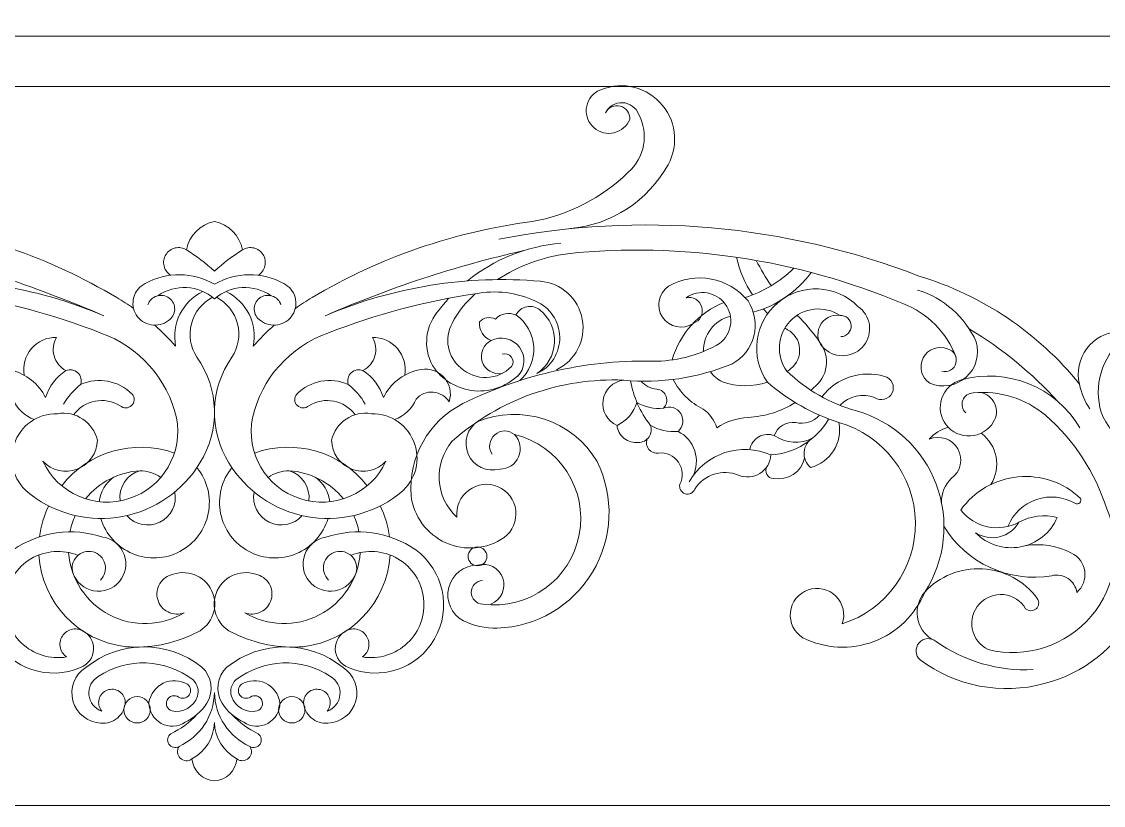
# Model space of a CAD drawing. Header units: millimetres. Extents: x 4332 to 4576, y 144 to 400.
# Drawn here: x 4472.4 to 4528.7, y 143.7 to 184.5 of the extents above; entities that cross this region are included whole.
import ezdxf

# ---------------------------------------------------------------- set-up
doc = ezdxf.new("R2010")
doc.units = ezdxf.units.MM
doc.header["$MEASUREMENT"] = 0
doc.layers.add('SITARA ALL', color=18, linetype='Continuous', true_color=0x000000)

msp = doc.modelspace()

# ---------------------------------------------------------------- linework, layer by layer
at = {"layer": 'SITARA ALL', "lineweight": 9}
for points, knots in [([(4331.736, 265.693), (4331.736, 265.693), (4575.736, 265.693), (4575.736, 265.693), (4575.736, 265.693), (4575.736, 143.693), (4575.736, 143.693), (4575.736, 143.693), (4331.736, 143.693), (4331.736, 143.693), (4331.736, 143.693), (4331.736, 265.693), (4331.736, 265.693)], [0, 0, 0, 0, 0.25, 0.25, 0.25, 0.5, 0.5, 0.5, 0.75, 0.75, 0.75, 1, 1, 1, 1]), ([(4503.177, 181.159), (4503.177, 181.159), (4336.328, 181.159), (4336.328, 181.159), (4336.328, 181.159), (4336.328, 157.431), (4336.328, 157.431), (4336.328, 157.431), (4333.736, 157.431), (4333.736, 157.431), (4333.736, 157.431), (4333.736, 183.785), (4333.736, 183.785), (4333.736, 183.785), (4533.713, 183.785), (4533.713, 183.785)], [0, 0, 0, 0, 0.166667, 0.166667, 0.166667, 0.333333, 0.333333, 0.333333, 0.5, 0.5, 0.5, 0.666667, 0.666667, 0.666667, 1, 1, 1, 1]), ([(4482.423, 181.159), (4482.423, 181.159), (4531.122, 181.159), (4531.122, 181.159), (4531.122, 181.159), (4531.122, 157.431), (4531.122, 157.431), (4531.122, 157.431), (4533.713, 157.431), (4533.713, 157.431), (4533.713, 157.431), (4533.713, 183.785), (4533.713, 183.785), (4533.713, 183.785), (4482.423, 183.785), (4482.423, 183.785)], [0, 0, 0, 0, 0.166667, 0.166667, 0.166667, 0.333333, 0.333333, 0.333333, 0.5, 0.5, 0.5, 0.666667, 0.666667, 0.666667, 1, 1, 1, 1]), ([(4478.208, 169.594), (4477.924, 169.793), (4477.632, 169.98), (4477.333, 170.154), (4473.823, 172.247), (4469.922, 173.595), (4465.869, 174.115), (4463.98, 174.448), (4462.235, 175.344), (4460.864, 176.684), (4460.001, 177.443), (4459.777, 178.697), (4460.321, 179.709), (4460.456, 180.057), (4460.784, 180.294), (4461.157, 180.312), (4461.53, 180.329), (4461.879, 180.125), (4462.045, 179.79), (4461.901, 180.074), (4461.578, 180.217), (4461.272, 180.132), (4460.966, 180.047), (4460.761, 179.759), (4460.783, 179.442), (4460.927, 179.091), (4461.231, 178.832), (4461.6, 178.744), (4461.97, 178.657), (4462.358, 178.752), (4462.644, 179.001), (4462.931, 179.25), (4463.08, 179.621), (4463.045, 179.998), (4463.01, 180.376), (4462.795, 180.714), (4462.468, 180.906), (4461.379, 181.443), (4460.068, 181.215), (4459.226, 180.34), (4458.383, 179.465), (4458.202, 178.147), (4458.78, 177.079), (4459.828, 175.202), (4461.725, 173.958), (4463.864, 173.747)], [0, 0, 0, 0, 0.0625, 0.0625, 0.0625, 0.125, 0.125, 0.125, 0.1875, 0.1875, 0.1875, 0.25, 0.25, 0.25, 0.3125, 0.3125, 0.3125, 0.375, 0.375, 0.375, 0.4375, 0.4375, 0.4375, 0.5, 0.5, 0.5, 0.5625, 0.5625, 0.5625, 0.625, 0.625, 0.625, 0.6875, 0.6875, 0.6875, 0.75, 0.75, 0.75, 0.8125, 0.8125, 0.8125, 0.875, 0.875, 0.875, 1, 1, 1, 1]), ([(4500.982, 173.747), (4503.121, 173.958), (4505.019, 175.202), (4506.066, 177.079), (4506.643, 178.147), (4506.464, 179.466), (4505.621, 180.34), (4504.777, 181.214), (4503.467, 181.444), (4502.378, 180.906), (4502.051, 180.714), (4501.836, 180.376), (4501.801, 179.998), (4501.766, 179.621), (4501.915, 179.249), (4502.202, 179.001), (4502.488, 178.752), (4502.877, 178.656), (4503.246, 178.744), (4503.615, 178.832), (4503.919, 179.091), (4504.063, 179.442), (4504.085, 179.759), (4503.881, 180.048), (4503.574, 180.132), (4503.268, 180.216), (4502.945, 180.074), (4502.801, 179.79), (4502.967, 180.125), (4503.316, 180.329), (4503.689, 180.312), (4504.063, 180.294), (4504.39, 180.057), (4504.525, 179.709), (4505.07, 178.698), (4504.844, 177.443), (4503.983, 176.684), (4502.611, 175.344), (4500.866, 174.448), (4498.978, 174.115), (4494.924, 173.595), (4491.023, 172.247), (4487.513, 170.154), (4487.214, 169.98), (4486.922, 169.793), (4486.638, 169.594)], [0, 0, 0, 0, 0.0625, 0.0625, 0.0625, 0.125, 0.125, 0.125, 0.1875, 0.1875, 0.1875, 0.25, 0.25, 0.25, 0.3125, 0.3125, 0.3125, 0.375, 0.375, 0.375, 0.4375, 0.4375, 0.4375, 0.5, 0.5, 0.5, 0.5625, 0.5625, 0.5625, 0.625, 0.625, 0.625, 0.6875, 0.6875, 0.6875, 0.75, 0.75, 0.75, 0.8125, 0.8125, 0.8125, 0.875, 0.875, 0.875, 1, 1, 1, 1]), ([(4528.046, 164.356), (4527.768, 164.741), (4527.581, 165.184), (4527.498, 165.651), (4525.337, 168.323), (4522.424, 170.283), (4519.134, 171.278), (4512.166, 173.972), (4504.581, 174.638), (4497.25, 173.197)], [0, 0, 0, 0, 0.25, 0.25, 0.25, 0.5, 0.5, 0.5, 1, 1, 1, 1]), ([(4484.701, 171.319), (4484.877, 171.428), (4485.003, 171.602), (4485.05, 171.803), (4485.098, 172.004), (4485.064, 172.215), (4484.956, 172.391), (4484.847, 172.567), (4484.673, 172.692), (4484.472, 172.74), (4484.27, 172.787), (4484.059, 172.753), (4483.884, 172.644), (4483.742, 173.388), (4483.165, 173.972), (4482.423, 174.122), (4481.681, 173.972), (4481.104, 173.388), (4480.963, 172.644), (4480.787, 172.753), (4480.575, 172.787), (4480.374, 172.739), (4480.173, 172.692), (4479.999, 172.567), (4479.891, 172.391), (4479.782, 172.215), (4479.748, 172.003), (4479.796, 171.802), (4479.844, 171.601), (4479.969, 171.428), (4480.145, 171.319)], [0, 0, 0, 0, 0.090909, 0.090909, 0.090909, 0.181818, 0.181818, 0.181818, 0.272727, 0.272727, 0.272727, 0.363636, 0.363636, 0.363636, 0.454545, 0.454545, 0.454545, 0.545455, 0.545455, 0.545455, 0.636364, 0.636364, 0.636364, 0.727273, 0.727273, 0.727273, 0.818182, 0.818182, 0.818182, 1, 1, 1, 1]), ([(4521.06, 167.053), (4520.58, 168.337), (4519.574, 169.353), (4518.295, 169.844), (4512.778, 172.16), (4506.77, 173.054), (4500.818, 172.443), (4499.514, 172.27), (4498.266, 171.808), (4497.164, 171.09)], [0, 0, 0, 0, 0.25, 0.25, 0.25, 0.5, 0.5, 0.5, 1, 1, 1, 1]), ([(4465.426, 171.004), (4469.259, 171.336), (4473.116, 170.717), (4476.654, 169.204), (4473.322, 170.662), (4469.859, 171.799), (4466.311, 172.601)], [0, 0, 0, 0, 0.333333, 0.333333, 0.333333, 1, 1, 1, 1]), ([(4483.884, 172.644), (4483.364, 172.316), (4482.876, 171.942), (4482.423, 171.526), (4481.971, 171.942), (4481.482, 172.316), (4480.963, 172.644)], [0, 0, 0, 0, 0.333333, 0.333333, 0.333333, 1, 1, 1, 1]), ([(4498.536, 172.601), (4494.988, 171.799), (4491.525, 170.662), (4488.192, 169.204), (4491.73, 170.717), (4495.587, 171.335), (4499.421, 171.004)], [0, 0, 0, 0, 0.333333, 0.333333, 0.333333, 1, 1, 1, 1]), ([(4485.889, 169.769), (4485.82, 169.991), (4485.647, 170.166), (4485.425, 170.237), (4485.203, 170.307), (4484.96, 170.266), (4484.775, 170.124), (4484.59, 169.983), (4484.485, 169.76), (4484.495, 169.527), (4484.505, 169.295), (4484.628, 169.082), (4484.824, 168.956), (4485.08, 168.758), (4485.407, 168.677), (4485.725, 168.734), (4486.043, 168.79), (4486.323, 168.978), (4486.495, 169.252), (4486.666, 169.526), (4486.715, 169.86), (4486.627, 170.171), (4486.539, 170.482), (4486.324, 170.741), (4486.035, 170.885), (4484.909, 171.513), (4483.536, 171.499), (4482.423, 170.848), (4481.31, 171.498), (4479.937, 171.513), (4478.811, 170.885), (4478.522, 170.741), (4478.307, 170.482), (4478.219, 170.171), (4478.132, 169.86), (4478.18, 169.526), (4478.352, 169.252), (4478.524, 168.978), (4478.803, 168.79), (4479.121, 168.734), (4479.44, 168.677), (4479.767, 168.758), (4480.022, 168.956), (4480.219, 169.082), (4480.341, 169.295), (4480.351, 169.527), (4480.361, 169.76), (4480.256, 169.983), (4480.071, 170.124), (4479.886, 170.266), (4479.644, 170.308), (4479.422, 170.237), (4479.2, 170.166), (4479.026, 169.991), (4478.957, 169.769)], [0, 0, 0, 0, 0.052632, 0.052632, 0.052632, 0.105263, 0.105263, 0.105263, 0.157895, 0.157895, 0.157895, 0.210526, 0.210526, 0.210526, 0.263158, 0.263158, 0.263158, 0.315789, 0.315789, 0.315789, 0.368421, 0.368421, 0.368421, 0.421053, 0.421053, 0.421053, 0.473684, 0.473684, 0.473684, 0.526316, 0.526316, 0.526316, 0.578947, 0.578947, 0.578947, 0.631579, 0.631579, 0.631579, 0.684211, 0.684211, 0.684211, 0.736842, 0.736842, 0.736842, 0.789474, 0.789474, 0.789474, 0.842105, 0.842105, 0.842105, 0.894737, 0.894737, 0.894737, 1, 1, 1, 1]), ([(4503.747, 165.851), (4500.47, 165.991), (4497.269, 164.852), (4494.817, 162.673), (4493.816, 161.501), (4493.921, 159.748), (4495.059, 158.708), (4494.997, 159.254), (4495.231, 159.792), (4495.672, 160.12), (4496.113, 160.447), (4496.695, 160.515), (4497.2, 160.299), (4497.705, 160.082), (4498.056, 159.612), (4498.122, 159.066), (4498.188, 158.521), (4497.958, 157.981), (4497.519, 157.651), (4496.623, 157.035), (4495.469, 156.933), (4494.478, 157.379), (4493.487, 157.825), (4492.8, 158.758), (4492.666, 159.837), (4492.515, 161.834), (4493.584, 163.728), (4495.371, 164.633), (4498.509, 166.182), (4501.979, 166.94), (4505.477, 166.841), (4506.628, 166.868), (4507.752, 167.184), (4508.748, 167.761), (4509.387, 168.25), (4509.519, 169.159), (4509.044, 169.809), (4508.569, 170.458), (4507.663, 170.61), (4507.003, 170.15), (4507.363, 170.228), (4507.722, 170.01), (4507.821, 169.655), (4507.919, 169.3), (4507.723, 168.929), (4507.374, 168.811), (4506.839, 168.458), (4506.12, 168.605), (4505.765, 169.139), (4505.411, 169.672), (4505.557, 170.393), (4506.09, 170.748), (4507.471, 171.537), (4509.221, 171.21), (4510.226, 169.979), (4510.578, 169.438), (4510.687, 168.774), (4510.526, 168.149), (4510.365, 167.524), (4509.949, 166.995), (4509.379, 166.692), (4507.598, 165.959), (4505.665, 165.67), (4503.747, 165.851), (4503.194, 165.786), (4502.752, 165.358), (4502.671, 164.806), (4502.59, 164.254), (4502.889, 163.717), (4503.4, 163.496), (4503.429, 163.229), (4503.563, 162.986), (4503.773, 162.819), (4503.982, 162.652), (4504.248, 162.575), (4504.514, 162.607), (4504.735, 162.603), (4504.943, 162.71), (4505.068, 162.893), (4505.192, 163.076), (4505.217, 163.308), (4505.133, 163.513)], [0, 0, 0, 0, 0.035714, 0.035714, 0.035714, 0.071429, 0.071429, 0.071429, 0.107143, 0.107143, 0.107143, 0.142857, 0.142857, 0.142857, 0.178571, 0.178571, 0.178571, 0.214286, 0.214286, 0.214286, 0.25, 0.25, 0.25, 0.285714, 0.285714, 0.285714, 0.321429, 0.321429, 0.321429, 0.357143, 0.357143, 0.357143, 0.392857, 0.392857, 0.392857, 0.428571, 0.428571, 0.428571, 0.464286, 0.464286, 0.464286, 0.5, 0.5, 0.5, 0.535714, 0.535714, 0.535714, 0.571429, 0.571429, 0.571429, 0.607143, 0.607143, 0.607143, 0.642857, 0.642857, 0.642857, 0.678571, 0.678571, 0.678571, 0.714286, 0.714286, 0.714286, 0.75, 0.75, 0.75, 0.785714, 0.785714, 0.785714, 0.821429, 0.821429, 0.821429, 0.857143, 0.857143, 0.857143, 0.892857, 0.892857, 0.892857, 0.928571, 0.928571, 0.928571, 1, 1, 1, 1]), ([(4485.371, 170.251), (4484.465, 170.875), (4483.253, 170.808), (4482.423, 170.086), (4481.592, 170.807), (4480.381, 170.876), (4479.475, 170.251)], [0, 0, 0, 0, 0.333333, 0.333333, 0.333333, 1, 1, 1, 1]), ([(4500.243, 166.39), (4501.236, 166.861), (4501.79, 167.939), (4501.592, 169.021), (4501.394, 170.103), (4500.496, 170.917), (4499.4, 171.006)], [0, 0, 0, 0, 0.333333, 0.333333, 0.333333, 1, 1, 1, 1]), ([(4515.069, 168.12), (4515.216, 168.125), (4515.355, 168.189), (4515.455, 168.297), (4515.555, 168.405), (4515.607, 168.548), (4515.601, 168.695), (4515.594, 168.842), (4515.529, 168.98), (4515.42, 169.079), (4515.311, 169.177), (4515.168, 169.229), (4515.021, 169.221), (4514.581, 169.29), (4514.148, 169.06), (4513.96, 168.656), (4513.773, 168.251), (4513.875, 167.772), (4514.213, 167.481), (4514.504, 167.222), (4514.889, 167.095), (4515.277, 167.129), (4515.665, 167.164), (4516.021, 167.357), (4516.262, 167.663), (4516.502, 167.97), (4516.606, 168.361), (4516.548, 168.747), (4516.489, 169.132), (4516.275, 169.476), (4515.955, 169.697), (4514.823, 170.834), (4513.012, 170.918), (4511.782, 169.888), (4510.553, 168.858), (4510.313, 167.061), (4511.233, 165.747)], [0, 0, 0, 0, 0.076923, 0.076923, 0.076923, 0.153846, 0.153846, 0.153846, 0.230769, 0.230769, 0.230769, 0.307692, 0.307692, 0.307692, 0.384615, 0.384615, 0.384615, 0.461538, 0.461538, 0.461538, 0.538462, 0.538462, 0.538462, 0.615385, 0.615385, 0.615385, 0.692308, 0.692308, 0.692308, 0.769231, 0.769231, 0.769231, 0.846154, 0.846154, 0.846154, 1, 1, 1, 1]), ([(4468.83, 170.348), (4471.46, 169.964), (4474.037, 169.278), (4476.509, 168.304), (4478.489, 167.607), (4479.974, 165.941), (4480.441, 163.895), (4480.803, 162.067), (4479.74, 160.256), (4477.969, 159.677), (4476.198, 159.098), (4474.273, 159.936), (4473.485, 161.624), (4473.943, 161.139), (4474.648, 160.979), (4475.271, 161.22), (4475.893, 161.46), (4476.308, 162.052), (4476.321, 162.72), (4476.104, 163.659), (4475.195, 164.266), (4474.245, 164.105), (4473.22, 164.129), (4472.301, 163.48), (4471.983, 162.505), (4471.665, 161.53), (4472.024, 160.463), (4472.867, 159.878), (4474.225, 158.842), (4475.958, 158.431), (4477.636, 158.748), (4479.315, 159.065), (4480.779, 160.079), (4481.666, 161.539), (4482.73, 163.24), (4482.67, 165.411), (4481.511, 167.048), (4481.174, 167.562), (4481.07, 168.194), (4481.224, 168.789), (4481.378, 169.383), (4481.776, 169.885), (4482.32, 170.171)], [0, 0, 0, 0, 0.066667, 0.066667, 0.066667, 0.133333, 0.133333, 0.133333, 0.2, 0.2, 0.2, 0.266667, 0.266667, 0.266667, 0.333333, 0.333333, 0.333333, 0.4, 0.4, 0.4, 0.466667, 0.466667, 0.466667, 0.533333, 0.533333, 0.533333, 0.6, 0.6, 0.6, 0.666667, 0.666667, 0.666667, 0.733333, 0.733333, 0.733333, 0.8, 0.8, 0.8, 0.866667, 0.866667, 0.866667, 1, 1, 1, 1]), ([(4481.814, 170.472), (4480.748, 169.951), (4480.168, 168.778), (4480.402, 167.615), (4480.064, 168.005), (4479.701, 168.372), (4479.316, 168.716)], [0, 0, 0, 0, 0.333333, 0.333333, 0.333333, 1, 1, 1, 1]), ([(4482.527, 170.171), (4483.07, 169.885), (4483.468, 169.383), (4483.622, 168.789), (4483.776, 168.194), (4483.672, 167.562), (4483.336, 167.048), (4482.177, 165.41), (4482.115, 163.239), (4483.18, 161.539), (4484.067, 160.079), (4485.531, 159.064), (4487.21, 158.748), (4488.889, 158.431), (4490.622, 158.842), (4491.98, 159.878), (4492.822, 160.463), (4493.182, 161.53), (4492.863, 162.505), (4492.545, 163.479), (4491.626, 164.13), (4490.601, 164.105), (4489.651, 164.265), (4488.741, 163.659), (4488.526, 162.72), (4488.539, 162.052), (4488.953, 161.46), (4489.576, 161.22), (4490.198, 160.979), (4490.903, 161.139), (4491.361, 161.624), (4490.575, 159.935), (4488.648, 159.1), (4486.877, 159.677), (4485.105, 160.254), (4484.045, 162.067), (4484.405, 163.895), (4484.872, 165.941), (4486.358, 167.606), (4488.337, 168.304), (4490.81, 169.278), (4493.387, 169.964), (4496.016, 170.348)], [0, 0, 0, 0, 0.066667, 0.066667, 0.066667, 0.133333, 0.133333, 0.133333, 0.2, 0.2, 0.2, 0.266667, 0.266667, 0.266667, 0.333333, 0.333333, 0.333333, 0.4, 0.4, 0.4, 0.466667, 0.466667, 0.466667, 0.533333, 0.533333, 0.533333, 0.6, 0.6, 0.6, 0.666667, 0.666667, 0.666667, 0.733333, 0.733333, 0.733333, 0.8, 0.8, 0.8, 0.866667, 0.866667, 0.866667, 1, 1, 1, 1]), ([(4485.531, 168.716), (4485.145, 168.372), (4484.782, 168.005), (4484.444, 167.615), (4484.678, 168.778), (4484.098, 169.952), (4483.032, 170.472)], [0, 0, 0, 0, 0.333333, 0.333333, 0.333333, 1, 1, 1, 1]), ([(4498.219, 166.045), (4498.617, 166.46), (4498.658, 167.101), (4498.317, 167.563), (4497.975, 168.026), (4497.351, 168.176), (4496.837, 167.917), (4496.442, 168.074), (4496.195, 168.469), (4496.226, 168.892), (4496.445, 169.118), (4496.785, 169.176), (4497.066, 169.035), (4497.341, 169.325), (4497.769, 169.411), (4498.134, 169.248), (4498.248, 169.469), (4498.456, 169.627), (4498.7, 169.677), (4498.943, 169.727), (4499.197, 169.664), (4499.388, 169.505), (4499.896, 169.091), (4500.176, 168.459), (4500.143, 167.804), (4500.109, 167.15), (4499.765, 166.55), (4499.217, 166.191), (4499.959, 166.535), (4500.429, 167.283), (4500.415, 168.101), (4500.401, 168.919), (4499.907, 169.652), (4499.153, 169.97), (4498.175, 170.429), (4497.076, 170.562), (4496.016, 170.348), (4495.515, 169.918), (4495.104, 169.394), (4494.805, 168.805), (4494.382, 168.024), (4494.572, 167.054), (4495.259, 166.491), (4496.019, 165.796), (4497.192, 165.829), (4497.91, 166.567), (4498.014, 166.72), (4498.006, 166.923), (4497.891, 167.068), (4497.775, 167.213), (4497.579, 167.265), (4497.407, 167.198)], [0, 0, 0, 0, 0.055556, 0.055556, 0.055556, 0.111111, 0.111111, 0.111111, 0.166667, 0.166667, 0.166667, 0.222222, 0.222222, 0.222222, 0.277778, 0.277778, 0.277778, 0.333333, 0.333333, 0.333333, 0.388889, 0.388889, 0.388889, 0.444444, 0.444444, 0.444444, 0.5, 0.5, 0.5, 0.555556, 0.555556, 0.555556, 0.611111, 0.611111, 0.611111, 0.666667, 0.666667, 0.666667, 0.722222, 0.722222, 0.722222, 0.777778, 0.777778, 0.777778, 0.833333, 0.833333, 0.833333, 0.888889, 0.888889, 0.888889, 1, 1, 1, 1]), ([(4520.326, 166.316), (4520.48, 166.275), (4520.645, 166.297), (4520.783, 166.378), (4520.922, 166.459), (4521.022, 166.59), (4521.061, 166.745), (4521.101, 166.9), (4521.078, 167.065), (4520.996, 167.202), (4520.914, 167.34), (4520.782, 167.439), (4520.626, 167.477), (4520.144, 167.671), (4519.594, 167.468), (4519.353, 167.007), (4519.113, 166.547), (4519.259, 165.979), (4519.693, 165.694), (4520.333, 165.422), (4521.072, 165.543), (4521.59, 166.005), (4522.109, 166.468), (4522.315, 167.187), (4522.118, 167.854), (4521.533, 169.151), (4520.42, 170.132), (4519.06, 170.549)], [0, 0, 0, 0, 0.1, 0.1, 0.1, 0.2, 0.2, 0.2, 0.3, 0.3, 0.3, 0.4, 0.4, 0.4, 0.5, 0.5, 0.5, 0.6, 0.6, 0.6, 0.7, 0.7, 0.7, 0.8, 0.8, 0.8, 1, 1, 1, 1]), ([(4494.639, 170.118), (4494.466, 169.931), (4494.302, 169.736), (4494.145, 169.534), (4493.413, 168.738), (4493.269, 167.565), (4493.788, 166.616), (4494.274, 165.86), (4495.082, 165.372), (4495.977, 165.296), (4496.872, 165.219), (4497.752, 165.561), (4498.36, 166.223)], [0, 0, 0, 0, 0.2, 0.2, 0.2, 0.4, 0.4, 0.4, 0.6, 0.6, 0.6, 1, 1, 1, 1]), ([(4515.021, 169.221), (4514.2, 169.768), (4513.105, 169.648), (4512.423, 168.933), (4511.741, 168.219), (4511.669, 167.12), (4512.253, 166.325), (4513.267, 165.34), (4514.512, 164.629), (4515.875, 164.254), (4517.79, 163.71), (4519.334, 162.288), (4520.035, 160.424), (4520.737, 158.561), (4520.512, 156.474), (4519.431, 154.802), (4520.201, 155.636), (4521.305, 156.083), (4522.439, 156.021), (4523.573, 155.959), (4524.621, 155.393), (4525.296, 154.479), (4525.418, 154.31), (4525.392, 154.077), (4525.237, 153.938), (4525.082, 153.8), (4524.846, 153.802), (4524.693, 153.943), (4524.449, 154.353), (4524.026, 154.624), (4523.551, 154.673), (4523.076, 154.722), (4522.606, 154.543), (4522.283, 154.191), (4521.96, 153.839), (4521.823, 153.356), (4521.913, 152.887), (4522.004, 152.418), (4522.31, 152.019), (4522.74, 151.812), (4524.717, 151.323), (4526.799, 151.998), (4528.111, 153.557), (4529.422, 155.115), (4529.736, 157.28), (4528.918, 159.146), (4528.322, 161.034), (4527.218, 162.72), (4525.727, 164.022), (4524.681, 164.901), (4523.326, 165.322), (4521.966, 165.189), (4521.721, 165.184), (4521.504, 165.031), (4521.418, 164.801), (4521.332, 164.571), (4521.394, 164.312), (4521.576, 164.148)], [0, 0, 0, 0, 0.05, 0.05, 0.05, 0.1, 0.1, 0.1, 0.15, 0.15, 0.15, 0.2, 0.2, 0.2, 0.25, 0.25, 0.25, 0.3, 0.3, 0.3, 0.35, 0.35, 0.35, 0.4, 0.4, 0.4, 0.45, 0.45, 0.45, 0.5, 0.5, 0.5, 0.55, 0.55, 0.55, 0.6, 0.6, 0.6, 0.65, 0.65, 0.65, 0.7, 0.7, 0.7, 0.75, 0.75, 0.75, 0.8, 0.8, 0.8, 0.85, 0.85, 0.85, 0.9, 0.9, 0.9, 1, 1, 1, 1]), ([(4498.332, 165.83), (4498.83, 166.274), (4499.097, 166.921), (4499.059, 167.587), (4499.02, 168.253), (4498.68, 168.864), (4498.134, 169.248)], [0, 0, 0, 0, 0.333333, 0.333333, 0.333333, 1, 1, 1, 1]), ([(4513.507, 165.322), (4513.551, 165.364), (4513.594, 165.407), (4513.636, 165.451), (4513.998, 165.718), (4514.237, 166.12), (4514.3, 166.565), (4514.364, 167.011), (4514.247, 167.461), (4513.975, 167.819), (4513.661, 168.252), (4513.325, 168.668), (4512.967, 169.065), (4512.905, 169.12), (4512.844, 169.176), (4512.784, 169.233)], [0, 0, 0, 0, 0.166667, 0.166667, 0.166667, 0.333333, 0.333333, 0.333333, 0.5, 0.5, 0.5, 0.666667, 0.666667, 0.666667, 1, 1, 1, 1]), ([(4512.274, 166.305), (4512.334, 166.352), (4512.394, 166.401), (4512.451, 166.451), (4512.773, 166.704), (4512.947, 167.101), (4512.915, 167.51), (4512.882, 167.918), (4512.648, 168.283), (4512.29, 168.482), (4512.243, 168.512), (4512.196, 168.543), (4512.149, 168.575)], [0, 0, 0, 0, 0.2, 0.2, 0.2, 0.4, 0.4, 0.4, 0.6, 0.6, 0.6, 1, 1, 1, 1]), ([(4472.509, 166.111), (4472.421, 166.605), (4472.56, 167.112), (4472.886, 167.494), (4473.211, 167.875), (4473.691, 168.092), (4474.193, 168.083), (4474.019, 167.79), (4473.973, 167.439), (4474.066, 167.111), (4474.159, 166.783), (4474.382, 166.508), (4474.684, 166.351)], [0, 0, 0, 0, 0.2, 0.2, 0.2, 0.4, 0.4, 0.4, 0.6, 0.6, 0.6, 1, 1, 1, 1]), ([(4490.162, 166.351), (4490.464, 166.509), (4490.688, 166.783), (4490.781, 167.111), (4490.873, 167.439), (4490.828, 167.79), (4490.654, 168.083), (4491.155, 168.092), (4491.635, 167.875), (4491.961, 167.494), (4492.286, 167.112), (4492.425, 166.605), (4492.338, 166.111)], [0, 0, 0, 0, 0.2, 0.2, 0.2, 0.4, 0.4, 0.4, 0.6, 0.6, 0.6, 1, 1, 1, 1]), ([(4525.085, 150.769), (4523.282, 150.677), (4521.499, 151.193), (4520.025, 152.234), (4519.759, 152.457), (4519.364, 152.425), (4519.138, 152.163), (4518.912, 151.9), (4518.938, 151.505), (4519.198, 151.275), (4521.05, 149.892), (4523.432, 149.435), (4525.664, 150.037), (4527.696, 150.547), (4529.406, 151.912), (4530.352, 153.781), (4531.298, 155.649), (4531.388, 157.835), (4530.597, 159.775), (4530.161, 161.235), (4529.532, 162.631), (4528.726, 163.925), (4528.196, 165.263), (4528.526, 166.79), (4529.559, 167.793), (4529.404, 167.596), (4529.339, 167.343), (4529.38, 167.096), (4529.421, 166.849), (4529.565, 166.631), (4529.775, 166.495), (4529.986, 166.359), (4530.244, 166.319), (4530.486, 166.384), (4530.728, 166.448), (4530.932, 166.612), (4531.046, 166.834), (4531.131, 167.256), (4531.003, 167.691), (4530.704, 168), (4530.405, 168.308), (4529.973, 168.449), (4529.549, 168.376), (4528.89, 168.346), (4528.279, 168.024), (4527.882, 167.497), (4527.485, 166.969), (4527.345, 166.293), (4527.498, 165.651)], [0, 0, 0, 0, 0.058824, 0.058824, 0.058824, 0.117647, 0.117647, 0.117647, 0.176471, 0.176471, 0.176471, 0.235294, 0.235294, 0.235294, 0.294118, 0.294118, 0.294118, 0.352941, 0.352941, 0.352941, 0.411765, 0.411765, 0.411765, 0.470588, 0.470588, 0.470588, 0.529412, 0.529412, 0.529412, 0.588235, 0.588235, 0.588235, 0.647059, 0.647059, 0.647059, 0.705882, 0.705882, 0.705882, 0.764706, 0.764706, 0.764706, 0.823529, 0.823529, 0.823529, 0.882353, 0.882353, 0.882353, 1, 1, 1, 1]), ([(4496.837, 167.917), (4496.43, 167.713), (4496.235, 167.242), (4496.379, 166.81), (4496.523, 166.378), (4496.962, 166.118), (4497.41, 166.199)], [0, 0, 0, 0, 0.333333, 0.333333, 0.333333, 1, 1, 1, 1]), ([(4473.039, 163.8), (4472.533, 163.981), (4472.126, 164.366), (4471.917, 164.861), (4471.693, 165.119), (4471.359, 165.255), (4471.018, 165.226), (4470.677, 165.197), (4470.371, 165.008), (4470.193, 164.715), (4470.042, 165.182), (4470.164, 165.695), (4470.51, 166.044), (4470.856, 166.392), (4471.368, 166.518), (4471.837, 166.37), (4472.615, 166.185), (4473.271, 165.66), (4473.622, 164.941), (4473.799, 165.521), (4474.175, 166.02), (4474.684, 166.351), (4474.893, 166.435), (4475.133, 166.39), (4475.297, 166.235), (4475.462, 166.081), (4475.522, 165.844), (4475.451, 165.63), (4476.366, 166.034), (4477.436, 165.83), (4478.139, 165.119), (4478.285, 164.943), (4478.27, 164.683), (4478.104, 164.525), (4477.938, 164.368), (4477.677, 164.367), (4477.509, 164.522), (4476.699, 165.014), (4475.65, 164.81), (4475.084, 164.05)], [0, 0, 0, 0, 0.071429, 0.071429, 0.071429, 0.142857, 0.142857, 0.142857, 0.214286, 0.214286, 0.214286, 0.285714, 0.285714, 0.285714, 0.357143, 0.357143, 0.357143, 0.428571, 0.428571, 0.428571, 0.5, 0.5, 0.5, 0.571429, 0.571429, 0.571429, 0.642857, 0.642857, 0.642857, 0.714286, 0.714286, 0.714286, 0.785714, 0.785714, 0.785714, 0.857143, 0.857143, 0.857143, 1, 1, 1, 1]), ([(4489.762, 164.05), (4489.196, 164.809), (4488.146, 165.015), (4487.337, 164.522), (4487.169, 164.366), (4486.909, 164.368), (4486.742, 164.525), (4486.576, 164.683), (4486.561, 164.943), (4486.708, 165.119), (4487.41, 165.83), (4488.48, 166.033), (4489.395, 165.63), (4489.324, 165.844), (4489.384, 166.08), (4489.549, 166.235), (4489.713, 166.39), (4489.953, 166.435), (4490.162, 166.351), (4490.671, 166.02), (4491.047, 165.521), (4491.224, 164.941), (4491.575, 165.661), (4492.231, 166.185), (4493.01, 166.37), (4493.478, 166.518), (4493.99, 166.392), (4494.336, 166.044), (4494.682, 165.695), (4494.804, 165.182), (4494.653, 164.715), (4494.476, 165.008), (4494.169, 165.198), (4493.828, 165.226), (4493.487, 165.255), (4493.153, 165.119), (4492.929, 164.861), (4492.721, 164.366), (4492.314, 163.981), (4491.808, 163.8)], [0, 0, 0, 0, 0.071429, 0.071429, 0.071429, 0.142857, 0.142857, 0.142857, 0.214286, 0.214286, 0.214286, 0.285714, 0.285714, 0.285714, 0.357143, 0.357143, 0.357143, 0.428571, 0.428571, 0.428571, 0.5, 0.5, 0.5, 0.571429, 0.571429, 0.571429, 0.642857, 0.642857, 0.642857, 0.714286, 0.714286, 0.714286, 0.785714, 0.785714, 0.785714, 0.857143, 0.857143, 0.857143, 1, 1, 1, 1]), ([(4508.263, 166.296), (4508.429, 166.072), (4508.644, 165.889), (4508.891, 165.76), (4509.649, 165.494), (4510.473, 165.489), (4511.233, 165.747), (4512.324, 164.803), (4513.592, 164.086), (4514.964, 163.639)], [0, 0, 0, 0, 0.25, 0.25, 0.25, 0.5, 0.5, 0.5, 1, 1, 1, 1]), ([(4514.071, 164.984), (4514.838, 165.977), (4516.137, 166.4), (4517.342, 166.049), (4517.518, 166.002), (4517.663, 165.878), (4517.74, 165.713), (4517.816, 165.548), (4517.815, 165.357), (4517.738, 165.192), (4517.66, 165.028), (4517.514, 164.906), (4517.338, 164.859), (4517.162, 164.812), (4516.974, 164.846), (4516.825, 164.95), (4516.2, 165.194), (4515.489, 165.034), (4515.028, 164.546)], [0, 0, 0, 0, 0.142857, 0.142857, 0.142857, 0.285714, 0.285714, 0.285714, 0.428571, 0.428571, 0.428571, 0.571429, 0.571429, 0.571429, 0.714286, 0.714286, 0.714286, 1, 1, 1, 1]), ([(4527.517, 163.369), (4526.258, 165.504), (4523.726, 166.527), (4521.338, 165.863), (4520.861, 165.732), (4520.481, 165.374), (4520.323, 164.905), (4520.165, 164.437), (4520.249, 163.921), (4520.548, 163.528), (4520.847, 163.135), (4521.322, 162.916), (4521.815, 162.943), (4522.309, 162.971), (4522.756, 163.242), (4523.009, 163.666), (4523.193, 163.953), (4523.22, 164.313), (4523.081, 164.624), (4522.943, 164.935), (4522.657, 165.155), (4522.321, 165.211)], [0, 0, 0, 0, 0.125, 0.125, 0.125, 0.25, 0.25, 0.25, 0.375, 0.375, 0.375, 0.5, 0.5, 0.5, 0.625, 0.625, 0.625, 0.75, 0.75, 0.75, 1, 1, 1, 1]), ([(4503.4, 163.496), (4503.902, 163.727), (4504.279, 164.162), (4504.436, 164.692), (4504.85, 164.439), (4505.338, 164.334), (4505.82, 164.393), (4505.98, 164.549), (4506.036, 164.784), (4505.963, 164.995), (4505.89, 165.207), (4505.701, 165.357), (4505.478, 165.38), (4505.159, 165.41), (4504.863, 165.56), (4504.65, 165.8)], [0, 0, 0, 0, 0.166667, 0.166667, 0.166667, 0.333333, 0.333333, 0.333333, 0.5, 0.5, 0.5, 0.666667, 0.666667, 0.666667, 1, 1, 1, 1]), ([(4507.343, 160.838), (4507.554, 161.249), (4507.592, 161.728), (4507.449, 162.168), (4507.307, 162.608), (4506.997, 162.972), (4506.584, 163.181), (4506.077, 163.125), (4505.565, 163.242), (4505.133, 163.513), (4504.603, 164.184), (4504.25, 164.979), (4504.106, 165.822)], [0, 0, 0, 0, 0.2, 0.2, 0.2, 0.4, 0.4, 0.4, 0.6, 0.6, 0.6, 1, 1, 1, 1]), ([(4512.69, 164.685), (4511.949, 164.22), (4511.101, 163.954), (4510.228, 163.912), (4509.652, 163.872), (4509.095, 163.687), (4508.608, 163.375), (4508.472, 163.762), (4508.223, 164.099), (4507.894, 164.344), (4507.217, 164.673), (4506.667, 165.216), (4506.33, 165.89)], [0, 0, 0, 0, 0.2, 0.2, 0.2, 0.4, 0.4, 0.4, 0.6, 0.6, 0.6, 1, 1, 1, 1]), ([(4496.825, 154.18), (4497.36, 154.389), (4497.636, 154.983), (4497.449, 155.527), (4497.262, 156.07), (4496.681, 156.371), (4496.13, 156.207), (4495.423, 156.21), (4494.805, 155.732), (4494.631, 155.046), (4494.458, 154.361), (4494.772, 153.646), (4495.395, 153.311), (4495.941, 153.041), (4496.545, 152.911), (4497.154, 152.931), (4499.2, 152.994), (4501.073, 154.092), (4502.126, 155.847), (4503.18, 157.603), (4503.269, 159.771), (4502.361, 161.606), (4501.084, 163.765), (4498.412, 164.649), (4496.101, 163.674)], [0, 0, 0, 0, 0.111111, 0.111111, 0.111111, 0.222222, 0.222222, 0.222222, 0.333333, 0.333333, 0.333333, 0.444444, 0.444444, 0.444444, 0.555556, 0.555556, 0.555556, 0.666667, 0.666667, 0.666667, 0.777778, 0.777778, 0.777778, 1, 1, 1, 1]), ([(4506.584, 163.181), (4506.853, 163.416), (4506.911, 163.812), (4506.72, 164.114), (4506.53, 164.416), (4506.148, 164.535), (4505.82, 164.393)], [0, 0, 0, 0, 0.333333, 0.333333, 0.333333, 1, 1, 1, 1]), ([(4496.183, 163.729), (4495.598, 163.363), (4495.37, 162.625), (4495.649, 161.995), (4495.927, 161.364), (4496.625, 161.033), (4497.289, 161.219), (4497.717, 161.213), (4498.106, 161.465), (4498.275, 161.858), (4498.445, 162.252), (4498.361, 162.708), (4498.062, 163.014), (4500.392, 162.456), (4501.873, 160.164), (4501.433, 157.809), (4500.993, 155.454), (4498.778, 153.859), (4496.404, 154.18), (4496.074, 154.19), (4495.811, 154.459), (4495.806, 154.789), (4495.802, 155.119), (4496.058, 155.394), (4496.388, 155.414)], [0, 0, 0, 0, 0.111111, 0.111111, 0.111111, 0.222222, 0.222222, 0.222222, 0.333333, 0.333333, 0.333333, 0.444444, 0.444444, 0.444444, 0.555556, 0.555556, 0.555556, 0.666667, 0.666667, 0.666667, 0.777778, 0.777778, 0.777778, 1, 1, 1, 1]), ([(4504.967, 162.777), (4504.901, 162.596), (4504.936, 162.393), (4505.058, 162.244), (4505.181, 162.095), (4505.372, 162.022), (4505.563, 162.052), (4505.971, 162.094), (4506.369, 161.91), (4506.602, 161.573), (4506.834, 161.235), (4506.864, 160.797), (4506.679, 160.432), (4506.618, 160.221), (4506.734, 159.999), (4506.943, 159.931), (4507.152, 159.862), (4507.377, 159.971), (4507.453, 160.177), (4507.936, 160.938), (4508.895, 161.244), (4509.73, 160.904), (4510.095, 160.75), (4510.511, 160.783), (4510.847, 160.991), (4511.183, 161.199), (4511.398, 161.557), (4511.423, 161.952), (4512.667, 162.041), (4513.787, 162.737), (4514.417, 163.813)], [0, 0, 0, 0, 0.090909, 0.090909, 0.090909, 0.181818, 0.181818, 0.181818, 0.272727, 0.272727, 0.272727, 0.363636, 0.363636, 0.363636, 0.454545, 0.454545, 0.454545, 0.545455, 0.545455, 0.545455, 0.636364, 0.636364, 0.636364, 0.727273, 0.727273, 0.727273, 0.818182, 0.818182, 0.818182, 1, 1, 1, 1]), ([(4513.949, 164.027), (4513.64, 163.679), (4513.164, 163.53), (4512.711, 163.639), (4512.225, 163.707), (4511.759, 163.424), (4511.596, 162.962), (4511.33, 163.061), (4511.033, 163.037), (4510.787, 162.895), (4510.54, 162.754), (4510.369, 162.51), (4510.32, 162.23)], [0, 0, 0, 0, 0.2, 0.2, 0.2, 0.4, 0.4, 0.4, 0.6, 0.6, 0.6, 1, 1, 1, 1]), ([(4511.596, 162.962), (4512.188, 162.546), (4512.963, 162.499), (4513.601, 162.841), (4513.341, 162.681), (4513.173, 162.407), (4513.149, 162.103), (4513.125, 161.799), (4513.246, 161.501), (4513.477, 161.301), (4514.512, 161.566), (4515.164, 162.589), (4514.964, 163.639), (4517.289, 162.981), (4518.908, 160.873), (4518.948, 158.456), (4518.988, 156.04), (4517.436, 153.882), (4515.134, 153.148), (4515.311, 153.654), (4515.183, 154.217), (4514.803, 154.595), (4514.423, 154.974), (4513.86, 155.101), (4513.354, 154.921), (4512.849, 154.742), (4512.491, 154.289), (4512.435, 153.756), (4512.378, 153.223), (4512.632, 152.705), (4513.089, 152.423), (4514.239, 151.85), (4515.575, 151.78), (4516.778, 152.231), (4517.981, 152.683), (4518.942, 153.613), (4519.431, 154.802), (4519.122, 154.441), (4518.986, 153.964), (4519.057, 153.494), (4519.127, 153.025), (4519.398, 152.61), (4519.8, 152.356)], [0, 0, 0, 0, 0.066667, 0.066667, 0.066667, 0.133333, 0.133333, 0.133333, 0.2, 0.2, 0.2, 0.266667, 0.266667, 0.266667, 0.333333, 0.333333, 0.333333, 0.4, 0.4, 0.4, 0.466667, 0.466667, 0.466667, 0.533333, 0.533333, 0.533333, 0.6, 0.6, 0.6, 0.666667, 0.666667, 0.666667, 0.733333, 0.733333, 0.733333, 0.8, 0.8, 0.8, 0.866667, 0.866667, 0.866667, 1, 1, 1, 1]), ([(4498.062, 163.014), (4497.764, 163.268), (4497.326, 163.265), (4497.032, 163.007), (4496.738, 162.749), (4496.677, 162.315), (4496.889, 161.987)], [0, 0, 0, 0, 0.333333, 0.333333, 0.333333, 1, 1, 1, 1]), ([(4520.658, 163.4), (4520.273, 163.293), (4519.93, 163.073), (4519.672, 162.769), (4520.223, 163.009), (4520.868, 162.792), (4521.164, 162.268), (4521.46, 161.744), (4521.311, 161.08), (4520.82, 160.732), (4520.488, 160.405), (4520.303, 159.959), (4520.306, 159.494)], [0, 0, 0, 0, 0.2, 0.2, 0.2, 0.4, 0.4, 0.4, 0.6, 0.6, 0.6, 1, 1, 1, 1]), ([(4511.211, 161.338), (4511.135, 161.214), (4511.132, 161.058), (4511.204, 160.932), (4511.276, 160.805), (4511.412, 160.728), (4511.558, 160.731), (4512.291, 160.6), (4513, 161.061), (4513.177, 161.785)], [0, 0, 0, 0, 0.25, 0.25, 0.25, 0.5, 0.5, 0.5, 1, 1, 1, 1]), ([(4476.504, 158.643), (4476.753, 157.816), (4477.359, 157.143), (4478.156, 156.81), (4478.954, 156.477), (4479.858, 156.518), (4480.622, 156.923), (4481.386, 157.328), (4481.928, 158.053), (4482.1, 158.9), (4482.272, 159.747), (4482.056, 160.626), (4481.511, 161.297)], [0, 0, 0, 0, 0.2, 0.2, 0.2, 0.4, 0.4, 0.4, 0.6, 0.6, 0.6, 1, 1, 1, 1]), ([(4483.336, 161.297), (4482.79, 160.626), (4482.574, 159.747), (4482.746, 158.9), (4482.918, 158.053), (4483.46, 157.328), (4484.224, 156.923), (4484.988, 156.518), (4485.892, 156.476), (4486.69, 156.81), (4487.487, 157.143), (4488.094, 157.816), (4488.342, 158.643)], [0, 0, 0, 0, 0.2, 0.2, 0.2, 0.4, 0.4, 0.4, 0.6, 0.6, 0.6, 1, 1, 1, 1]), ([(4479.629, 160.787), (4479.3, 160.998), (4478.921, 161.117), (4478.531, 161.134), (4477.427, 161.059), (4476.404, 160.529), (4475.706, 159.669)], [0, 0, 0, 0, 0.333333, 0.333333, 0.333333, 1, 1, 1, 1]), ([(4489.14, 159.669), (4488.442, 160.528), (4487.419, 161.059), (4486.315, 161.134), (4485.925, 161.117), (4485.546, 160.998), (4485.218, 160.787)], [0, 0, 0, 0, 0.333333, 0.333333, 0.333333, 1, 1, 1, 1]), ([(4524.341, 158.445), (4524.95, 158.783), (4525.666, 158.872), (4526.34, 158.694), (4525.996, 157.896), (4525.277, 157.322), (4524.424, 157.162), (4523.57, 157.002), (4522.692, 157.278), (4522.083, 157.897), (4522.452, 157.658), (4522.903, 157.581), (4523.33, 157.685), (4523.757, 157.789), (4524.123, 158.064), (4524.341, 158.445), (4523.31, 157.897), (4522.033, 158.165), (4521.307, 159.08), (4522.002, 160.061), (4523.091, 160.693), (4524.288, 160.811), (4525.485, 160.929), (4526.676, 160.521), (4527.549, 159.693), (4527.591, 159.618), (4527.579, 159.524), (4527.52, 159.461), (4527.46, 159.399), (4527.367, 159.382), (4527.289, 159.42), (4526.673, 159.783), (4525.931, 159.86), (4525.254, 159.631), (4524.577, 159.402), (4524.033, 158.89), (4523.765, 158.228)], [0, 0, 0, 0, 0.076923, 0.076923, 0.076923, 0.153846, 0.153846, 0.153846, 0.230769, 0.230769, 0.230769, 0.307692, 0.307692, 0.307692, 0.384615, 0.384615, 0.384615, 0.461538, 0.461538, 0.461538, 0.538462, 0.538462, 0.538462, 0.615385, 0.615385, 0.615385, 0.692308, 0.692308, 0.692308, 0.769231, 0.769231, 0.769231, 0.846154, 0.846154, 0.846154, 1, 1, 1, 1]), ([(4477.856, 158.794), (4478.287, 158.305), (4478.991, 158.166), (4479.575, 158.454), (4480.16, 158.741), (4480.479, 159.384), (4480.355, 160.023)], [0, 0, 0, 0, 0.333333, 0.333333, 0.333333, 1, 1, 1, 1]), ([(4484.491, 160.023), (4484.367, 159.384), (4484.686, 158.741), (4485.271, 158.454), (4485.856, 158.166), (4486.559, 158.305), (4486.99, 158.794)], [0, 0, 0, 0, 0.333333, 0.333333, 0.333333, 1, 1, 1, 1]), ([(4476.477, 155.434), (4476.704, 155.651), (4476.796, 155.974), (4476.717, 156.278), (4476.639, 156.582), (4476.402, 156.82), (4476.098, 156.9), (4475.794, 156.98), (4475.471, 156.89), (4475.253, 156.663), (4475.035, 156.437), (4474.956, 156.111), (4475.047, 155.81), (4475.213, 155.327), (4475.625, 154.97), (4476.127, 154.877), (4476.63, 154.783), (4477.143, 154.966), (4477.472, 155.357), (4477.801, 155.748), (4477.895, 156.285), (4477.717, 156.764), (4477.539, 157.242), (4477.118, 157.589), (4476.613, 157.67), (4475.038, 158.196), (4473.308, 157.953), (4471.939, 157.012), (4470.477, 155.943), (4470.051, 153.949), (4470.95, 152.378), (4471.85, 150.806), (4473.783, 150.16), (4475.445, 150.878), (4475.844, 151.027), (4476.114, 151.403), (4476.126, 151.829), (4476.138, 152.255), (4475.892, 152.646), (4475.502, 152.819)], [0, 0, 0, 0, 0.071429, 0.071429, 0.071429, 0.142857, 0.142857, 0.142857, 0.214286, 0.214286, 0.214286, 0.285714, 0.285714, 0.285714, 0.357143, 0.357143, 0.357143, 0.428571, 0.428571, 0.428571, 0.5, 0.5, 0.5, 0.571429, 0.571429, 0.571429, 0.642857, 0.642857, 0.642857, 0.714286, 0.714286, 0.714286, 0.785714, 0.785714, 0.785714, 0.857143, 0.857143, 0.857143, 1, 1, 1, 1]), ([(4489.345, 152.819), (4488.955, 152.646), (4488.708, 152.255), (4488.72, 151.829), (4488.733, 151.403), (4489.002, 151.027), (4489.401, 150.878), (4491.064, 150.161), (4492.998, 150.805), (4493.896, 152.378), (4494.794, 153.95), (4494.37, 155.944), (4492.908, 157.012), (4491.538, 157.952), (4489.809, 158.196), (4488.233, 157.67), (4487.729, 157.588), (4487.307, 157.243), (4487.129, 156.764), (4486.952, 156.285), (4487.045, 155.748), (4487.374, 155.357), (4487.703, 154.966), (4488.217, 154.783), (4488.719, 154.877), (4489.221, 154.971), (4489.634, 155.327), (4489.799, 155.81), (4489.89, 156.111), (4489.812, 156.437), (4489.593, 156.663), (4489.375, 156.89), (4489.052, 156.98), (4488.748, 156.9), (4488.444, 156.82), (4488.207, 156.582), (4488.129, 156.278), (4488.05, 155.974), (4488.142, 155.651), (4488.37, 155.434)], [0, 0, 0, 0, 0.071429, 0.071429, 0.071429, 0.142857, 0.142857, 0.142857, 0.214286, 0.214286, 0.214286, 0.285714, 0.285714, 0.285714, 0.357143, 0.357143, 0.357143, 0.428571, 0.428571, 0.428571, 0.5, 0.5, 0.5, 0.571429, 0.571429, 0.571429, 0.642857, 0.642857, 0.642857, 0.714286, 0.714286, 0.714286, 0.785714, 0.785714, 0.785714, 0.857143, 0.857143, 0.857143, 1, 1, 1, 1]), ([(4520.438, 158.235), (4521.605, 156.307), (4523.827, 155.285), (4526.05, 155.659), (4526.34, 155.734), (4526.65, 155.683), (4526.9, 155.517), (4527.151, 155.351), (4527.319, 155.087), (4527.363, 154.79), (4527.676, 155.065), (4527.83, 155.48), (4527.772, 155.894), (4527.714, 156.307), (4527.453, 156.664), (4527.075, 156.843), (4526.343, 157.226), (4525.506, 157.361), (4524.69, 157.227)], [0, 0, 0, 0, 0.142857, 0.142857, 0.142857, 0.285714, 0.285714, 0.285714, 0.428571, 0.428571, 0.428571, 0.571429, 0.571429, 0.571429, 0.714286, 0.714286, 0.714286, 1, 1, 1, 1]), ([(4475.713, 152.682), (4475.548, 152.83), (4475.33, 152.903), (4475.11, 152.885), (4474.889, 152.866), (4474.686, 152.758), (4474.548, 152.585), (4474.41, 152.412), (4474.35, 152.19), (4474.381, 151.971), (4474.412, 151.752), (4474.531, 151.556), (4474.712, 151.428), (4473.857, 151.29), (4472.987, 151.561), (4472.36, 152.158), (4471.734, 152.756), (4471.424, 153.613), (4471.522, 154.473), (4471.62, 155.334), (4472.116, 156.099), (4472.86, 156.54), (4473.605, 156.982), (4474.514, 157.049), (4475.316, 156.722)], [0, 0, 0, 0, 0.111111, 0.111111, 0.111111, 0.222222, 0.222222, 0.222222, 0.333333, 0.333333, 0.333333, 0.444444, 0.444444, 0.444444, 0.555556, 0.555556, 0.555556, 0.666667, 0.666667, 0.666667, 0.777778, 0.777778, 0.777778, 1, 1, 1, 1]), ([(4473.274, 156.741), (4473.425, 154.259), (4475.332, 152.245), (4477.802, 151.963), (4479.035, 151.87), (4480.271, 152.106), (4481.383, 152.645), (4482.218, 152.966), (4482.644, 153.893), (4482.341, 154.734), (4482.038, 155.575), (4481.12, 156.02), (4480.273, 155.735), (4479.984, 155.679), (4479.733, 155.505), (4479.579, 155.254), (4479.425, 155.004), (4479.384, 154.701), (4479.465, 154.418), (4479.546, 154.136), (4479.742, 153.901), (4480.005, 153.77), (4480.269, 153.639), (4480.574, 153.625), (4480.848, 153.731), (4479.66, 153.02), (4478.187, 152.978), (4476.958, 153.618), (4475.73, 154.257), (4474.922, 155.49), (4474.823, 156.871)], [0, 0, 0, 0, 0.090909, 0.090909, 0.090909, 0.181818, 0.181818, 0.181818, 0.272727, 0.272727, 0.272727, 0.363636, 0.363636, 0.363636, 0.454545, 0.454545, 0.454545, 0.545455, 0.545455, 0.545455, 0.636364, 0.636364, 0.636364, 0.727273, 0.727273, 0.727273, 0.818182, 0.818182, 0.818182, 1, 1, 1, 1]), ([(4490.023, 156.871), (4489.925, 155.49), (4489.116, 154.258), (4487.888, 153.618), (4486.66, 152.977), (4485.186, 153.021), (4483.998, 153.731), (4484.272, 153.625), (4484.578, 153.639), (4484.841, 153.77), (4485.104, 153.901), (4485.3, 154.136), (4485.381, 154.418), (4485.462, 154.701), (4485.421, 155.004), (4485.267, 155.254), (4485.114, 155.505), (4484.862, 155.679), (4484.573, 155.735), (4483.726, 156.019), (4482.807, 155.575), (4482.505, 154.734), (4482.203, 153.892), (4482.628, 152.965), (4483.463, 152.645), (4484.576, 152.106), (4485.811, 151.87), (4487.044, 151.963), (4489.514, 152.247), (4491.423, 154.259), (4491.572, 156.741)], [0, 0, 0, 0, 0.090909, 0.090909, 0.090909, 0.181818, 0.181818, 0.181818, 0.272727, 0.272727, 0.272727, 0.363636, 0.363636, 0.363636, 0.454545, 0.454545, 0.454545, 0.545455, 0.545455, 0.545455, 0.636364, 0.636364, 0.636364, 0.727273, 0.727273, 0.727273, 0.818182, 0.818182, 0.818182, 1, 1, 1, 1]), ([(4489.531, 156.722), (4490.332, 157.049), (4491.241, 156.982), (4491.986, 156.54), (4492.731, 156.099), (4493.226, 155.334), (4493.324, 154.473), (4493.423, 153.613), (4493.112, 152.756), (4492.486, 152.158), (4491.86, 151.56), (4490.989, 151.29), (4490.134, 151.428), (4490.315, 151.556), (4490.435, 151.752), (4490.466, 151.971), (4490.496, 152.19), (4490.436, 152.412), (4490.298, 152.585), (4490.16, 152.758), (4489.957, 152.866), (4489.737, 152.885), (4489.516, 152.903), (4489.298, 152.83), (4489.133, 152.682)], [0, 0, 0, 0, 0.111111, 0.111111, 0.111111, 0.222222, 0.222222, 0.222222, 0.333333, 0.333333, 0.333333, 0.444444, 0.444444, 0.444444, 0.555556, 0.555556, 0.555556, 0.666667, 0.666667, 0.666667, 0.777778, 0.777778, 0.777778, 1, 1, 1, 1]), ([(4496.62, 156.667), (4496.62, 156.797), (4496.569, 156.922), (4496.477, 157.014), (4496.385, 157.105), (4496.26, 157.157), (4496.13, 157.157), (4496, 157.157), (4495.875, 157.105), (4495.784, 157.013), (4495.692, 156.921), (4495.64, 156.797), (4495.64, 156.667), (4495.64, 156.537), (4495.692, 156.412), (4495.784, 156.32), (4495.876, 156.228), (4496, 156.176), (4496.13, 156.177), (4496.26, 156.177), (4496.385, 156.228), (4496.477, 156.32), (4496.569, 156.413), (4496.621, 156.537), (4496.62, 156.667)], [0, 0, 0, 0, 0.125, 0.125, 0.125, 0.25, 0.25, 0.25, 0.375, 0.375, 0.375, 0.5, 0.5, 0.5, 0.625, 0.625, 0.625, 0.75, 0.75, 0.75, 0.875, 0.875, 0.875, 1, 1, 1, 1]), ([(4476.511, 147.978), (4475.824, 148.005), (4475.233, 148.475), (4475.052, 149.138), (4474.872, 149.802), (4475.143, 150.506), (4475.721, 150.878), (4477.482, 152.307), (4480.004, 152.31), (4481.772, 150.89), (4482.298, 150.41), (4482.404, 149.621), (4482.024, 149.019), (4481.748, 148.59), (4481.358, 148.247), (4480.899, 148.026), (4480.525, 147.774), (4480.041, 147.752), (4479.645, 147.967), (4479.248, 148.182), (4479.004, 148.601), (4479.012, 149.052), (4479.077, 149.491), (4479.358, 149.87), (4479.759, 150.061), (4480.161, 150.252), (4480.632, 150.23), (4481.014, 150.003), (4481.191, 149.872), (4481.231, 149.625), (4481.105, 149.444), (4480.98, 149.264), (4480.733, 149.217), (4480.55, 149.337), (4480.453, 149.404), (4480.332, 149.425), (4480.219, 149.396), (4480.105, 149.366), (4480.01, 149.289), (4479.958, 149.183), (4479.906, 149.078), (4479.903, 148.955), (4479.949, 148.847), (4479.995, 148.739), (4480.086, 148.657), (4480.197, 148.621), (4480.772, 148.487), (4481.353, 148.815), (4481.533, 149.378), (4481.632, 149.682), (4481.543, 150.015), (4481.306, 150.23), (4479.869, 151.341), (4477.885, 151.414), (4476.372, 150.408), (4476.034, 150.212), (4475.843, 149.838), (4475.881, 149.449), (4475.92, 149.061), (4476.181, 148.731), (4476.551, 148.605), (4476.407, 148.777), (4476.355, 149.008), (4476.412, 149.226), (4476.468, 149.443), (4476.627, 149.619), (4476.836, 149.699), (4477.046, 149.779), (4477.281, 149.753), (4477.468, 149.629), (4477.655, 149.504), (4477.77, 149.297), (4477.778, 149.073), (4477.763, 148.757), (4477.619, 148.46), (4477.38, 148.253), (4477.14, 148.046), (4476.826, 147.947), (4476.511, 147.978)], [0, 0, 0, 0, 0.038462, 0.038462, 0.038462, 0.076923, 0.076923, 0.076923, 0.115385, 0.115385, 0.115385, 0.153846, 0.153846, 0.153846, 0.192308, 0.192308, 0.192308, 0.230769, 0.230769, 0.230769, 0.269231, 0.269231, 0.269231, 0.307692, 0.307692, 0.307692, 0.346154, 0.346154, 0.346154, 0.384615, 0.384615, 0.384615, 0.423077, 0.423077, 0.423077, 0.461538, 0.461538, 0.461538, 0.5, 0.5, 0.5, 0.538462, 0.538462, 0.538462, 0.576923, 0.576923, 0.576923, 0.615385, 0.615385, 0.615385, 0.653846, 0.653846, 0.653846, 0.692308, 0.692308, 0.692308, 0.730769, 0.730769, 0.730769, 0.769231, 0.769231, 0.769231, 0.807692, 0.807692, 0.807692, 0.846154, 0.846154, 0.846154, 0.884615, 0.884615, 0.884615, 0.923077, 0.923077, 0.923077, 0.961538, 0.961538, 0.961538, 1, 1, 1, 1]), ([(4488.336, 147.978), (4488.021, 147.946), (4487.706, 148.046), (4487.467, 148.253), (4487.227, 148.46), (4487.083, 148.757), (4487.069, 149.073), (4487.076, 149.297), (4487.192, 149.504), (4487.378, 149.628), (4487.565, 149.753), (4487.801, 149.779), (4488.01, 149.699), (4488.22, 149.619), (4488.378, 149.443), (4488.434, 149.226), (4488.491, 149.009), (4488.439, 148.777), (4488.295, 148.605), (4488.665, 148.731), (4488.926, 149.061), (4488.965, 149.449), (4489.003, 149.838), (4488.812, 150.212), (4488.474, 150.408), (4486.961, 151.413), (4484.977, 151.342), (4483.541, 150.23), (4483.303, 150.015), (4483.214, 149.682), (4483.314, 149.378), (4483.493, 148.816), (4484.074, 148.486), (4484.649, 148.621), (4484.761, 148.657), (4484.851, 148.739), (4484.897, 148.847), (4484.943, 148.955), (4484.94, 149.078), (4484.888, 149.183), (4484.836, 149.289), (4484.741, 149.366), (4484.628, 149.396), (4484.514, 149.425), (4484.393, 149.404), (4484.297, 149.337), (4484.113, 149.217), (4483.867, 149.264), (4483.741, 149.444), (4483.615, 149.624), (4483.656, 149.872), (4483.832, 150.003), (4484.215, 150.23), (4484.685, 150.251), (4485.087, 150.061), (4485.488, 149.87), (4485.769, 149.491), (4485.835, 149.052), (4485.842, 148.601), (4485.598, 148.182), (4485.202, 147.967), (4484.805, 147.751), (4484.321, 147.774), (4483.947, 148.026), (4483.488, 148.247), (4483.099, 148.59), (4482.823, 149.019), (4482.442, 149.621), (4482.549, 150.41), (4483.075, 150.89), (4484.841, 152.312), (4487.363, 152.305), (4489.125, 150.878), (4489.703, 150.507), (4489.974, 149.802), (4489.794, 149.138), (4489.614, 148.475), (4489.023, 148.005), (4488.336, 147.978)], [0, 0, 0, 0, 0.038462, 0.038462, 0.038462, 0.076923, 0.076923, 0.076923, 0.115385, 0.115385, 0.115385, 0.153846, 0.153846, 0.153846, 0.192308, 0.192308, 0.192308, 0.230769, 0.230769, 0.230769, 0.269231, 0.269231, 0.269231, 0.307692, 0.307692, 0.307692, 0.346154, 0.346154, 0.346154, 0.384615, 0.384615, 0.384615, 0.423077, 0.423077, 0.423077, 0.461538, 0.461538, 0.461538, 0.5, 0.5, 0.5, 0.538462, 0.538462, 0.538462, 0.576923, 0.576923, 0.576923, 0.615385, 0.615385, 0.615385, 0.653846, 0.653846, 0.653846, 0.692308, 0.692308, 0.692308, 0.730769, 0.730769, 0.730769, 0.769231, 0.769231, 0.769231, 0.807692, 0.807692, 0.807692, 0.846154, 0.846154, 0.846154, 0.884615, 0.884615, 0.884615, 0.923077, 0.923077, 0.923077, 0.961538, 0.961538, 0.961538, 1, 1, 1, 1]), ([(4480.58, 146.764), (4481.68, 147.27), (4482.396, 148.357), (4482.423, 149.568), (4482.451, 148.358), (4483.166, 147.269), (4484.266, 146.764)], [0, 0, 0, 0, 0.333333, 0.333333, 0.333333, 1, 1, 1, 1]), ([(4479.081, 148.674), (4479.081, 148.492), (4479.009, 148.317), (4478.881, 148.188), (4478.752, 148.059), (4478.576, 147.987), (4478.394, 147.987), (4478.212, 147.987), (4478.038, 148.059), (4477.909, 148.188), (4477.78, 148.316), (4477.708, 148.492), (4477.707, 148.674), (4477.707, 148.856), (4477.78, 149.03), (4477.908, 149.159), (4478.037, 149.288), (4478.212, 149.361), (4478.394, 149.361), (4478.576, 149.361), (4478.751, 149.289), (4478.88, 149.16), (4479.009, 149.031), (4479.081, 148.856), (4479.081, 148.674)], [0, 0, 0, 0, 0.125, 0.125, 0.125, 0.25, 0.25, 0.25, 0.375, 0.375, 0.375, 0.5, 0.5, 0.5, 0.625, 0.625, 0.625, 0.75, 0.75, 0.75, 0.875, 0.875, 0.875, 1, 1, 1, 1]), ([(4487.139, 148.674), (4487.139, 148.492), (4487.067, 148.317), (4486.938, 148.188), (4486.809, 148.059), (4486.634, 147.987), (4486.452, 147.987), (4486.27, 147.987), (4486.095, 148.059), (4485.966, 148.188), (4485.838, 148.316), (4485.765, 148.492), (4485.765, 148.674), (4485.765, 148.856), (4485.837, 149.03), (4485.966, 149.159), (4486.094, 149.288), (4486.27, 149.361), (4486.452, 149.361), (4486.634, 149.361), (4486.809, 149.289), (4486.937, 149.16), (4487.066, 149.031), (4487.139, 148.856), (4487.139, 148.674)], [0, 0, 0, 0, 0.125, 0.125, 0.125, 0.25, 0.25, 0.25, 0.375, 0.375, 0.375, 0.5, 0.5, 0.5, 0.625, 0.625, 0.625, 0.75, 0.75, 0.75, 0.875, 0.875, 0.875, 1, 1, 1, 1]), ([(4481.512, 148.428), (4481.13, 148.003), (4480.664, 147.663), (4480.143, 147.428), (4479.973, 147.302), (4479.931, 147.066), (4480.047, 146.889), (4480.164, 146.712), (4480.397, 146.657), (4480.58, 146.764), (4480.449, 146.573), (4480.475, 146.315), (4480.641, 146.154), (4480.808, 145.993), (4481.066, 145.974), (4481.253, 146.111), (4481.954, 146.493), (4482.399, 147.218), (4482.423, 148.016), (4482.447, 147.218), (4482.892, 146.493), (4483.593, 146.111), (4483.781, 145.975), (4484.039, 145.993), (4484.205, 146.154), (4484.371, 146.316), (4484.397, 146.573), (4484.266, 146.764), (4484.449, 146.658), (4484.683, 146.712), (4484.799, 146.889), (4484.915, 147.066), (4484.873, 147.302), (4484.703, 147.428), (4484.182, 147.663), (4483.716, 148.003), (4483.334, 148.428)], [0, 0, 0, 0, 0.076923, 0.076923, 0.076923, 0.153846, 0.153846, 0.153846, 0.230769, 0.230769, 0.230769, 0.307692, 0.307692, 0.307692, 0.384615, 0.384615, 0.384615, 0.461538, 0.461538, 0.461538, 0.538462, 0.538462, 0.538462, 0.615385, 0.615385, 0.615385, 0.692308, 0.692308, 0.692308, 0.769231, 0.769231, 0.769231, 0.846154, 0.846154, 0.846154, 1, 1, 1, 1]), ([(4481.253, 146.111), (4481.307, 145.493), (4481.804, 145.007), (4482.423, 144.97), (4483.042, 145.008), (4483.54, 145.493), (4483.593, 146.111)], [0, 0, 0, 0, 0.333333, 0.333333, 0.333333, 1, 1, 1, 1])]:
    msp.add_open_spline(points, degree=3, knots=knots, dxfattribs=at)
for points in [[(4500.471, 172.987), (4498.688, 172.832), (4496.992, 172.148), (4495.601, 171.022)], [(4509.623, 172.255), (4509.787, 171.557), (4510.072, 170.892), (4510.464, 170.292)], [(4510.659, 172.088), (4510.887, 171.631), (4511.149, 171.192), (4511.443, 170.774)], [(4510.073, 170.153), (4511.031, 170.457), (4511.902, 170.982), (4512.619, 171.687)], [(4510.499, 169.395), (4511.71, 169.726), (4512.774, 170.454), (4513.522, 171.462)], [(4508.968, 169.904), (4507.656, 169.371), (4506.661, 168.267), (4506.268, 166.906)], [(4509.309, 169.18), (4508.466, 168.975), (4507.881, 168.213), (4507.903, 167.346)], [(4511.021, 169.565), (4511.096, 169.481), (4511.174, 169.398), (4511.254, 169.318)], [(4526.385, 164.728), (4525.035, 166.212), (4523.475, 167.489), (4521.754, 168.52)], [(4475.451, 165.63), (4475.091, 165.347), (4474.789, 164.997), (4474.562, 164.599)], [(4490.284, 164.599), (4490.057, 164.997), (4489.755, 165.347), (4489.395, 165.63)], [(4522.879, 160.413), (4523.438, 161.299), (4523.218, 162.466), (4522.372, 163.086)], [(4480.335, 162.055), (4478.215, 162.808), (4475.852, 162.122), (4474.468, 160.348)], [(4490.378, 160.348), (4488.993, 162.121), (4486.631, 162.81), (4484.511, 162.055)], [(4511.423, 161.952), (4509.854, 162.647), (4508.016, 162.047), (4507.164, 160.558)], [(4477.164, 160.791), (4476.75, 160.488), (4476.479, 160.027), (4476.414, 159.518)], [(4478.531, 161.134), (4477.848, 160.933), (4477.413, 160.265), (4477.507, 159.558)], [(4487.339, 159.558), (4487.433, 160.265), (4486.999, 160.934), (4486.315, 161.134)], [(4488.432, 159.518), (4488.367, 160.027), (4488.097, 160.488), (4487.682, 160.791)], [(4473.786, 159.3), (4473.537, 158.792), (4473.375, 158.246), (4473.304, 157.685)], [(4491.542, 157.685), (4491.472, 158.246), (4491.309, 158.792), (4491.06, 159.3)], [(4475.167, 158.797), (4475.044, 158.523), (4474.951, 158.237), (4474.892, 157.942)], [(4489.954, 157.942), (4489.895, 158.237), (4489.803, 158.523), (4489.679, 158.797)]]:
    msp.add_open_spline(points, degree=3, dxfattribs=at)

doc.saveas('drawing.dxf')
